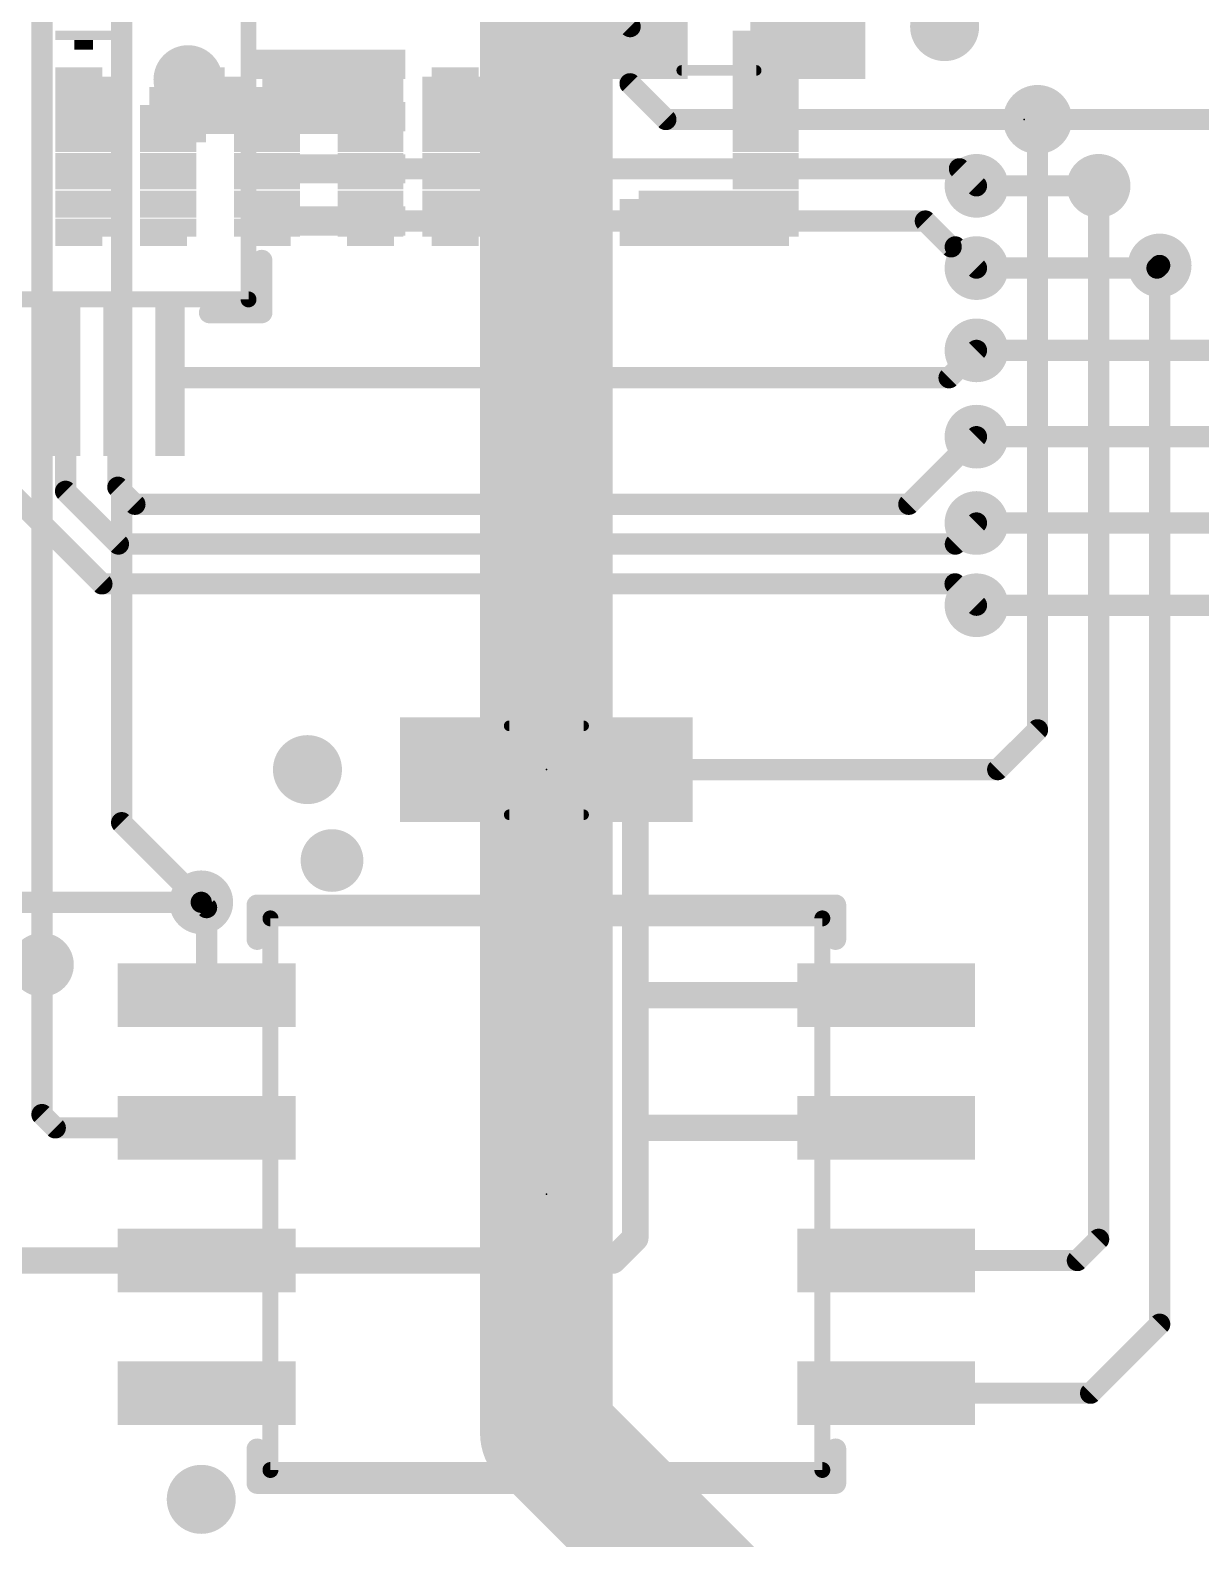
# Model space of a CAD drawing. Extents: x -24 to 83, y -22 to 58.
# Drawn here: x 15.38 to 26.58, y 19.31 to 33.75 of the extents above; entities that cross this region are included whole.
import ezdxf

# ---------------------------------------------------------------- set-up
doc = ezdxf.new("R2010")
doc.units = 0
for name, color, linetype in [('1', 12, 'CONTINUOUS'), ('16', 53, 'CONTINUOUS'), ('18', 110, 'CONTINUOUS'), ('21', 41, 'CONTINUOUS'), ('22', 40, 'CONTINUOUS'), ('23', 53, 'CONTINUOUS'), ('24', 53, 'CONTINUOUS'), ('51', 53, 'CONTINUOUS')]:
    doc.layers.add(name, color=color, linetype=linetype)

# ---------------------------------------------------------------- blocks, each defined once
blk = doc.blocks.new('RECT')
blk.add_solid([(-0.5, -0.5), (0.5, -0.5), (-0.5, 0.5), (0.5, 0.5)])
blk = doc.blocks.new('ROUNDV')
at = {"const_width": 0.5}
blk.add_lwpolyline([(0, -0.25, 1), (0, 0.25, 1), (0, -0.25)], format="xyb", dxfattribs=at)

msp = doc.modelspace()

# ---------------------------------------------------------------- linework, layer by layer
at = {"layer": '1'}
for points, const_width in [([(21.121, 33.782), (20.982, 33.921)], 0.2032), ([(21.121, 33.782), (21.121, 33.235)], 0.2032), ([(21.121, 33.235), (21.463, 32.893)], 0.2032), ([(21.463, 32.893), (25.019, 32.893)], 0.2032), ([(25.019, 27.051), (25.019, 32.893)], 0.2032), ([(18.22, 32.421), (24.2718, 32.421)], 0.2032), ([(24.2718, 32.421), (24.4348, 32.258)], 0.2032), ([(25.6032, 32.258), (25.6032, 22.1742)], 0.2032), ([(18.22, 31.921), (23.9456, 31.921)], 0.2032), ([(23.9456, 31.921), (24.1928, 31.6738)], 0.2032), ([(24.1928, 31.6738), (24.2316, 31.6738)], 0.2032), ([(24.2316, 31.6738), (24.4348, 31.4706)], 0.2032), ([(26.1874, 31.496), (26.1874, 21.3614)], 0.2032), ([(24.1726, 30.421), (24.4348, 30.6832)], 0.2032), ([(15.72, 30.421), (15.72, 29.3342)], 0.2032), ([(16.22, 30.421), (16.22, 29.373)], 0.2032), ([(16.72, 30.421), (24.1726, 30.421)], 0.2032), ([(23.7878, 29.21), (24.4348, 29.857)], 0.2032), ([(16.22, 29.373), (16.383, 29.21)], 0.2032), ([(15.22, 29.2954), (16.0674, 28.448)], 0.2032), ([(15.72, 29.3342), (16.2252, 28.829)], 0.2032), ([(16.383, 29.21), (23.7878, 29.21)], 0.2032), ([(24.233, 28.829), (24.4348, 29.0308)], 0.2032), ([(16.2252, 28.829), (24.233, 28.829)], 0.2032), ([(24.2302, 28.448), (16.0674, 28.448)], 0.2032), ([(24.2302, 28.448), (24.4348, 28.2434)], 0.2032), ([(24.638, 26.67), (25.019, 27.051)], 0.2032), ([(21.17, 26.67), (21.17, 24.511)], 0.254), ([(21.17, 26.67), (24.638, 26.67)], 0.2032), ([(15.24, 25.4), (17.018, 25.4)], 0.2032), ([(17.018, 25.4), (17.0688, 25.3492)], 0.2032), ([(17.0688, 25.3492), (17.0688, 24.511)], 0.2032), ([(15.494, 23.368), (15.494, 24.8024)], 0.2032), ([(21.17, 24.511), (21.17, 23.241)], 0.254), ([(23.5712, 24.511), (21.17, 24.511)], 0.254), ([(15.621, 23.241), (15.494, 23.368)], 0.2032), ([(17.0688, 23.241), (15.621, 23.241)], 0.2032), ([(21.17, 23.241), (21.17, 22.186)], 0.254), ([(23.5712, 23.241), (21.17, 23.241)], 0.254), ([(21.17, 22.186), (20.955, 21.971)], 0.254), ([(25.6032, 22.1742), (25.4, 21.971)], 0.2032), ([(17.0688, 21.971), (14.312, 21.971)], 0.254), ([(20.955, 21.971), (17.0688, 21.971)], 0.254), ([(25.4, 21.971), (23.5712, 21.971)], 0.2032), ([(26.1874, 21.3614), (25.527, 20.701)], 0.2032), ([(22.955, 17.685), (20.32, 20.32)], 1.27), ([(25.527, 20.701), (23.5712, 20.701)], 0.2032)]:
    msp.add_lwpolyline(points, dxfattribs=dict(at, const_width=const_width))
for points, const_width in [([(21.1718, 33.782, 1), (21.0702, 33.782)], 0.1016), ([(21.0851, 33.7461, 1), (21.1569, 33.8179)], 0.1016), ([(21.1569, 33.2709, 1), (21.0851, 33.1991)], 0.1016), ([(21.0702, 33.235, 1), (21.1718, 33.235)], 0.1016), ([(21.463, 32.9438, 1), (21.463, 32.8422)], 0.1016), ([(21.4271, 32.8571, 1), (21.4989, 32.9289)], 0.1016), ([(25.0698, 32.893, 1), (24.9682, 32.893)], 0.1016), ([(25.019, 32.8422, 1), (25.019, 32.9438)], 0.1016), ([(18.22, 32.4718, 1), (18.22, 32.3702)], 0.1016), ([(24.3077, 32.4569, 1), (24.2359, 32.3851)], 0.1016), ([(24.2718, 32.3702, 1), (24.2718, 32.4718)], 0.1016), ([(25.654, 32.258, 1), (25.5524, 32.258)], 0.1016), ([(24.3989, 32.2221, 1), (24.4707, 32.2939)], 0.1016), ([(18.22, 31.9718, 1), (18.22, 31.8702)], 0.1016), ([(23.9815, 31.9569, 1), (23.9097, 31.8851)], 0.1016), ([(23.9456, 31.8702, 1), (23.9456, 31.9718)], 0.1016), ([(24.1928, 31.7246, 1), (24.1928, 31.623)], 0.1016), ([(24.2675, 31.7097, 1), (24.1957, 31.6379)], 0.1016), ([(24.2316, 31.623, 1), (24.2316, 31.7246)], 0.1016), ([(24.1569, 31.6379, 1), (24.2287, 31.7097)], 0.1016), ([(24.3989, 31.4347, 1), (24.4707, 31.5065)], 0.1016), ([(26.2382, 31.496, 1), (26.1366, 31.496)], 0.1016), ([(24.4707, 30.6473, 1), (24.3989, 30.7191)], 0.1016), ([(15.7708, 30.421, 1), (15.6692, 30.421)], 0.1016), ([(16.2708, 30.421, 1), (16.1692, 30.421)], 0.1016), ([(16.72, 30.4718, 1), (16.72, 30.3702)], 0.1016), ([(24.1367, 30.4569, 1), (24.2085, 30.3851)], 0.1016), ([(24.1726, 30.3702, 1), (24.1726, 30.4718)], 0.1016), ([(24.4707, 29.8211, 1), (24.3989, 29.8929)], 0.1016), ([(16.2559, 29.4089, 1), (16.1841, 29.3371)], 0.1016), ([(15.7559, 29.3701, 1), (15.6841, 29.2983)], 0.1016), ([(15.6692, 29.3342, 1), (15.7708, 29.3342)], 0.1016), ([(16.1692, 29.373, 1), (16.2708, 29.373)], 0.1016), ([(16.383, 29.2608, 1), (16.383, 29.1592)], 0.1016), ([(16.3471, 29.1741, 1), (16.4189, 29.2459)], 0.1016), ([(23.7519, 29.2459, 1), (23.8237, 29.1741)], 0.1016), ([(23.7878, 29.1592, 1), (23.7878, 29.2608)], 0.1016), ([(24.4707, 28.9949, 1), (24.3989, 29.0667)], 0.1016), ([(16.2252, 28.8798, 1), (16.2252, 28.7782)], 0.1016), ([(16.1893, 28.7931, 1), (16.2611, 28.8649)], 0.1016), ([(24.1971, 28.8649, 1), (24.2689, 28.7931)], 0.1016), ([(24.233, 28.7782, 1), (24.233, 28.8798)], 0.1016), ([(16.0674, 28.4988, 1), (16.0674, 28.3972)], 0.1016), ([(16.0314, 28.4121, 1), (16.1033, 28.4839)], 0.1016), ([(24.2661, 28.4839, 1), (24.1943, 28.4121)], 0.1016), ([(24.2302, 28.3972, 1), (24.2302, 28.4988)], 0.1016), ([(24.3989, 28.2075, 1), (24.4707, 28.2793)], 0.1016), ([(25.0549, 27.0151, 1), (24.9831, 27.0869)], 0.1016), ([(24.9682, 27.051, 1), (25.0698, 27.051)], 0.1016), ([(21.2335, 26.67, 1), (21.1065, 26.67)], 0.127), ([(21.17, 26.7208, 1), (21.17, 26.6192)], 0.1016), ([(24.6021, 26.7059, 1), (24.6739, 26.6341)], 0.1016), ([(24.638, 26.6192, 1), (24.638, 26.7208)], 0.1016), ([(17.0539, 25.4359, 1), (16.9821, 25.3641)], 0.1016), ([(17.018, 25.3492, 1), (17.018, 25.4508)], 0.1016), ([(17.1196, 25.3492, 1), (17.018, 25.3492)], 0.1016), ([(17.0329, 25.3133, 1), (17.1047, 25.3851)], 0.1016), ([(15.5448, 24.8024, 1), (15.4432, 24.8024)], 0.1016), ([(17.018, 24.511, 1), (17.1196, 24.511)], 0.1016), ([(21.2335, 24.511, 1), (21.1065, 24.511)], 0.127), ([(21.17, 24.5745, 1), (21.17, 24.4475)], 0.127), ([(21.1065, 24.511, 1), (21.2335, 24.511)], 0.127), ([(23.5712, 24.4475, 1), (23.5712, 24.5745)], 0.127), ([(15.5299, 23.4039, 1), (15.4581, 23.3321)], 0.1016), ([(15.4432, 23.368, 1), (15.5448, 23.368)], 0.1016), ([(15.621, 23.2918, 1), (15.621, 23.1902)], 0.1016), ([(15.5851, 23.2051, 1), (15.6569, 23.2769)], 0.1016), ([(17.0688, 23.1902, 1), (17.0688, 23.2918)], 0.1016), ([(21.2335, 23.241, 1), (21.1065, 23.241)], 0.127), ([(21.17, 23.3045, 1), (21.17, 23.1775)], 0.127), ([(21.1065, 23.241, 1), (21.2335, 23.241)], 0.127), ([(23.5712, 23.1775, 1), (23.5712, 23.3045)], 0.127), ([(21.1065, 22.186, 1), (21.2335, 22.186)], 0.127), ([(21.2149, 22.1411, 1), (21.1251, 22.2309)], 0.127), ([(25.6391, 22.1383, 1), (25.5673, 22.2101)], 0.1016), ([(17.0688, 22.0345, 1), (17.0688, 21.9075)], 0.127), ([(17.0688, 21.9075, 1), (17.0688, 22.0345)], 0.127), ([(20.955, 21.9075, 1), (20.955, 22.0345)], 0.127), ([(25.5524, 22.1742, 1), (25.654, 22.1742)], 0.1016), ([(20.9101, 22.0159, 1), (20.9999, 21.9261)], 0.127), ([(23.5712, 22.0218, 1), (23.5712, 21.9202)], 0.1016), ([(25.3641, 22.0069, 1), (25.4359, 21.9351)], 0.1016), ([(25.4, 21.9202, 1), (25.4, 22.0218)], 0.1016), ([(26.1366, 21.3614, 1), (26.2382, 21.3614)], 0.1016), ([(26.2233, 21.3255, 1), (26.1515, 21.3973)], 0.1016), ([(20.5445, 20.5445, 1), (20.0955, 20.0955)], 0.635), ([(23.5712, 20.7518, 1), (23.5712, 20.6502)], 0.1016), ([(25.527, 20.6502, 1), (25.527, 20.7518)], 0.1016), ([(25.4911, 20.7369, 1), (25.5629, 20.6651)], 0.1016)]:
    msp.add_lwpolyline(points, format="xyb", dxfattribs=dict(at, const_width=const_width))
at = {"layer": '16'}
for points, const_width in [([(20.32, 20.32), (20.32, 38.1)], 1.27), ([(16.256, 35.433), (16.256, 26.162)], 0.2032), ([(15.494, 24.8024), (15.494, 34.5306)], 0.2032), ([(29.972, 32.893), (25.019, 32.893)], 0.2032), ([(24.4348, 32.258), (25.6032, 32.258)], 0.2032), ([(24.4348, 31.4706), (26.162, 31.4706)], 0.2032), ([(26.162, 31.4706), (26.1874, 31.496)], 0.2032), ([(24.4348, 30.6832), (31.4198, 30.6832)], 0.2032), ([(24.4348, 29.857), (30.341, 29.857)], 0.2032), ([(24.4348, 29.0308), (28.6272, 29.0308)], 0.2032), ([(24.4348, 28.2434), (28.6526, 28.2434)], 0.2032), ([(16.256, 26.162), (17.018, 25.4)], 0.2032)]:
    msp.add_lwpolyline(points, dxfattribs=dict(at, const_width=const_width))
for points, const_width in [([(25.019, 32.9438, 1), (25.019, 32.8422)], 0.1016), ([(24.4348, 32.3088, 1), (24.4348, 32.2072)], 0.1016), ([(25.6032, 32.2072, 1), (25.6032, 32.3088)], 0.1016), ([(24.4348, 31.5214, 1), (24.4348, 31.4198)], 0.1016), ([(26.1261, 31.5065, 1), (26.1979, 31.4347)], 0.1016), ([(26.2233, 31.4601, 1), (26.1515, 31.5319)], 0.1016), ([(26.162, 31.4198, 1), (26.162, 31.5214)], 0.1016), ([(24.4348, 30.734, 1), (24.4348, 30.6324)], 0.1016), ([(24.4348, 29.9078, 1), (24.4348, 29.8062)], 0.1016), ([(24.4348, 29.0816, 1), (24.4348, 28.98)], 0.1016), ([(24.4348, 28.2942, 1), (24.4348, 28.1926)], 0.1016), ([(16.2919, 26.1979, 1), (16.2201, 26.1261)], 0.1016), ([(16.2052, 26.162, 1), (16.3068, 26.162)], 0.1016), ([(16.9821, 25.3641, 1), (17.0539, 25.4359)], 0.1016), ([(15.4432, 24.8024, 1), (15.5448, 24.8024)], 0.1016), ([(20.0025, 20.32, 1), (20.6375, 20.32)], 0.635)]:
    msp.add_lwpolyline(points, format="xyb", dxfattribs=dict(at, const_width=const_width))
at = {"layer": '21', "const_width": 0.2032}
for points in [[(17.597, 31.544), (17.597, 31.044)], [(17.597, 31.044), (17.097, 31.044)], [(23.087, 25.373), (17.553, 25.373)], [(17.553, 25.373), (17.553, 25.046)], [(23.087, 25.046), (23.087, 25.373)], [(17.553, 20.166), (17.553, 19.839)], [(23.087, 19.839), (23.087, 20.166)], [(17.553, 19.839), (23.087, 19.839)]]:
    msp.add_lwpolyline(points, dxfattribs=at)
at = {"layer": '21'}
for points, const_width in [([(17.6478, 31.544, 1), (17.5462, 31.544)], 0.1016), ([(17.097, 31.0948, 1), (17.097, 30.9932)], 0.1016), ([(17.5462, 31.044, 1), (17.6478, 31.044)], 0.1016), ([(17.597, 30.9932, 1), (17.597, 31.0948)], 0.1016), ([(18.269, 25.65, 1), (18.269, 25.95, 1), (18.269, 25.65)], 0.3), ([(17.553, 25.4238, 1), (17.553, 25.3222)], 0.1016), ([(17.6038, 25.373, 1), (17.5022, 25.373)], 0.1016), ([(23.1378, 25.373, 1), (23.0362, 25.373)], 0.1016), ([(23.087, 25.3222, 1), (23.087, 25.4238)], 0.1016), ([(17.5022, 25.046, 1), (17.6038, 25.046)], 0.1016), ([(23.0362, 25.046, 1), (23.1378, 25.046)], 0.1016), ([(17.6038, 20.166, 1), (17.5022, 20.166)], 0.1016), ([(23.1378, 20.166, 1), (23.0362, 20.166)], 0.1016), ([(17.553, 19.8898, 1), (17.553, 19.7882)], 0.1016), ([(23.087, 19.7882, 1), (23.087, 19.8898)], 0.1016), ([(17.5022, 19.839, 1), (17.6038, 19.839)], 0.1016), ([(23.0362, 19.839, 1), (23.1378, 19.839)], 0.1016)]:
    msp.add_lwpolyline(points, format="xyb", dxfattribs=dict(at, const_width=const_width))
at = {"layer": '23'}
for p in [(20.32, 26.67), (20.32, 22.606)]:
    msp.add_point(p, dxfattribs=at)
at = {"layer": '24'}
msp.add_point((24.892, 32.893), dxfattribs=at)
at = {"layer": '51'}
for points, const_width in [([(17.47, 38.171), (17.47, 31.171)], 0.1524), ([(21.615, 33.363), (22.327, 33.363)], 0.1016), ([(17.47, 31.171), (10.47, 31.171)], 0.1524), ([(20.676, 27.089), (19.964, 27.089)], 0.1016), ([(20.676, 26.238), (19.964, 26.238)], 0.1016), ([(17.68, 25.246), (17.68, 19.966)], 0.1524), ([(22.96, 25.246), (17.68, 25.246)], 0.1524), ([(22.96, 19.966), (22.96, 25.246)], 0.1524), ([(17.68, 19.966), (22.96, 19.966)], 0.1524)]:
    msp.add_lwpolyline(points, dxfattribs=dict(at, const_width=const_width))
for points, const_width in [([(21.615, 33.3884, 1), (21.615, 33.3376)], 0.0508), ([(22.327, 33.3376, 1), (22.327, 33.3884)], 0.0508), ([(17.4319, 31.171, 1), (17.5081, 31.171)], 0.0762), ([(17.47, 31.1329, 1), (17.47, 31.2091)], 0.0762), ([(19.964, 27.1144, 1), (19.964, 27.0636)], 0.0508), ([(20.676, 27.0636, 1), (20.676, 27.1144)], 0.0508), ([(19.964, 26.2634, 1), (19.964, 26.2126)], 0.0508), ([(20.676, 26.2126, 1), (20.676, 26.2634)], 0.0508), ([(17.7181, 25.246, 1), (17.6419, 25.246)], 0.0762), ([(17.68, 25.2841, 1), (17.68, 25.2079)], 0.0762), ([(22.9981, 25.246, 1), (22.9219, 25.246)], 0.0762), ([(22.96, 25.2079, 1), (22.96, 25.2841)], 0.0762), ([(17.68, 20.0041, 1), (17.68, 19.9279)], 0.0762), ([(17.6419, 19.966, 1), (17.7181, 19.966)], 0.0762), ([(22.9219, 19.966, 1), (22.9981, 19.966)], 0.0762), ([(22.96, 19.9279, 1), (22.96, 20.0041)], 0.0762)]:
    msp.add_lwpolyline(points, format="xyb", dxfattribs=dict(at, const_width=const_width))

# ---------------------------------------------------------------- block references
at = {"layer": '1', "xscale": 1.1}
for p in [(21.121, 33.782), (22.821, 33.782)]:
    msp.add_blockref('RECT', p, dxfattribs=at)
at = {"layer": '1', "xscale": 1.5, "yscale": 0.28}
for p in [(18.22, 33.421), (18.22, 32.921), (18.22, 32.421), (18.22, 31.921)]:
    msp.add_blockref('RECT', p, dxfattribs=at)
at = {"layer": '1', "rotation": 270}
for p, xscale, yscale in [((15.72, 30.421), 1.5, 0.28), ((16.22, 30.421), 1.5, 0.28), ((16.72, 30.421), 1.5, 0.28), ((17.0688, 24.511), 0.6096, 1.7018), ((23.5712, 24.511), 0.6096, 1.7018), ((17.0688, 23.241), 0.6096, 1.7018), ((23.5712, 23.241), 0.6096, 1.7018), ((17.0688, 21.971), 0.6096, 1.7018), ((23.5712, 21.971), 0.6096, 1.7018), ((17.0688, 20.701), 0.6096, 1.7018), ((23.5712, 20.701), 0.6096, 1.7018)]:
    msp.add_blockref('RECT', p, dxfattribs=dict(at, xscale=xscale, yscale=yscale))
at = {"layer": '1', "xscale": 1.1, "rotation": 180}
for p in [(19.47, 26.67), (21.17, 26.67)]:
    msp.add_blockref('RECT', p, dxfattribs=at)
at = {"layer": '18'}
for p, xscale, yscale in [((24.13, 33.782), 0.6604, 0.6604), ((24.13, 33.782), 0.6604, 0.6604), ((16.891, 33.274), 0.6604, 0.6604), ((16.891, 33.274), 0.6604, 0.6604), ((25.019, 32.893), 0.6604, 0.6604), ((25.019, 32.893), 0.6604, 0.6604), ((24.4348, 32.258), 0.6096, 0.6096), ((24.4348, 32.258), 0.6096, 0.6096), ((25.6032, 32.258), 0.6096, 0.6096), ((25.6032, 32.258), 0.6096, 0.6096), ((24.4348, 31.4706), 0.6096, 0.6096), ((24.4348, 31.4706), 0.6096, 0.6096), ((26.1874, 31.496), 0.6096, 0.6096), ((26.1874, 31.496), 0.6096, 0.6096), ((24.4348, 30.6832), 0.6096, 0.6096), ((24.4348, 30.6832), 0.6096, 0.6096), ((24.4348, 29.857), 0.6096, 0.6096), ((24.4348, 29.857), 0.6096, 0.6096), ((24.4348, 29.0308), 0.6096, 0.6096), ((24.4348, 29.0308), 0.6096, 0.6096), ((24.4348, 28.2434), 0.6096, 0.6096), ((24.4348, 28.2434), 0.6096, 0.6096), ((18.034, 26.67), 0.6604, 0.6604), ((18.034, 26.67), 0.6604, 0.6604), ((17.018, 25.4), 0.6096, 0.6096), ((17.018, 25.4), 0.6096, 0.6096), ((15.494, 24.8024), 0.6096, 0.6096), ((15.494, 24.8024), 0.6096, 0.6096), ((20.32, 20.32), 0.8636, 0.8636), ((20.32, 20.32), 0.8636, 0.8636), ((17.018, 19.685), 0.6604, 0.6604), ((17.018, 19.685), 0.6604, 0.6604)]:
    msp.add_blockref('ROUNDV', p, dxfattribs=dict(at, xscale=xscale, yscale=yscale))
at = {"layer": '22', "rotation": 180}
for p, xscale, yscale in [((15.892, 33.698), 0.54, 0.09), ((15.892, 33.608), 0.18, 0.09), ((22.417, 33.698), 0.63, 0.09), ((22.417, 33.608), 0.63, 0.09), ((22.417, 33.523), 0.63, 0.1), ((15.847, 33.348), 0.45, 0.09), ((17.017, 33.348), 0.45, 0.09), ((17.962, 33.348), 0.54, 0.09), ((18.637, 33.348), 0.45, 0.09), ((19.447, 33.348), 0.45, 0.09), ((20.617, 33.348), 0.45, 0.09), ((22.417, 33.428), 0.63, 0.09), ((22.417, 33.348), 0.63, 0.09), ((15.892, 33.253), 0.54, 0.1), ((17.017, 33.253), 0.81, 0.1), ((18.277, 33.253), 1.35, 0.1), ((19.447, 33.253), 0.63, 0.1), ((20.572, 33.253), 0.54, 0.1), ((22.417, 33.253), 0.63, 0.1), ((15.892, 33.158), 0.54, 0.09), ((15.892, 33.078), 0.54, 0.09), ((17.737, 33.158), 2.43, 0.09), ((17.737, 33.078), 2.43, 0.09), ((19.447, 33.158), 0.63, 0.09), ((19.447, 33.078), 0.63, 0.09), ((20.572, 33.158), 0.54, 0.09), ((20.572, 33.078), 0.54, 0.09), ((22.417, 33.158), 0.63, 0.09), ((22.417, 33.078), 0.63, 0.09), ((15.892, 32.983), 0.54, 0.1), ((15.892, 32.898), 0.54, 0.09), ((17.692, 32.983), 2.52, 0.1), ((17.692, 32.898), 2.52, 0.09), ((19.447, 32.983), 0.63, 0.1), ((19.447, 32.898), 0.63, 0.09), ((20.572, 32.983), 0.54, 0.1), ((20.572, 32.898), 0.54, 0.09), ((22.417, 32.983), 0.63, 0.1), ((22.417, 32.898), 0.63, 0.09), ((15.892, 32.803), 0.54, 0.1), ((17.692, 32.803), 2.52, 0.1), ((19.447, 32.803), 0.63, 0.1), ((20.572, 32.803), 0.54, 0.1), ((22.417, 32.803), 0.63, 0.1), ((15.892, 32.713), 0.54, 0.08), ((15.892, 32.628), 0.54, 0.09), ((16.747, 32.713), 0.63, 0.08), ((16.702, 32.628), 0.54, 0.09), ((17.647, 32.713), 0.63, 0.08), ((17.647, 32.628), 0.63, 0.09), ((18.637, 32.713), 0.63, 0.08), ((18.637, 32.628), 0.63, 0.09), ((19.447, 32.713), 0.63, 0.08), ((19.447, 32.628), 0.63, 0.09), ((20.572, 32.713), 0.54, 0.08), ((20.572, 32.628), 0.54, 0.09), ((22.417, 32.713), 0.63, 0.08), ((22.417, 32.628), 0.63, 0.09), ((15.892, 32.528), 0.54, 0.09), ((16.702, 32.528), 0.54, 0.09), ((17.647, 32.528), 0.63, 0.09), ((18.637, 32.528), 0.63, 0.09), ((19.447, 32.528), 0.63, 0.09), ((20.572, 32.528), 0.54, 0.09), ((22.417, 32.528), 0.63, 0.09), ((15.892, 32.443), 0.54, 0.08), ((15.892, 32.358), 0.54, 0.09), ((16.702, 32.443), 0.54, 0.08), ((16.702, 32.358), 0.54, 0.09), ((17.647, 32.443), 0.63, 0.08), ((17.647, 32.358), 0.63, 0.09), ((18.637, 32.443), 0.63, 0.08), ((18.637, 32.358), 0.63, 0.09), ((19.447, 32.443), 0.63, 0.08), ((19.447, 32.358), 0.63, 0.09), ((20.527, 32.358), 0.63, 0.09), ((20.572, 32.443), 0.54, 0.08), ((22.417, 32.443), 0.63, 0.08), ((22.417, 32.358), 0.63, 0.09), ((15.892, 32.268), 0.54, 0.09), ((15.892, 32.173), 0.54, 0.08), ((16.702, 32.268), 0.54, 0.09), ((16.702, 32.173), 0.54, 0.08), ((17.647, 32.268), 0.63, 0.09), ((17.647, 32.173), 0.63, 0.08), ((18.637, 32.268), 0.63, 0.09), ((18.637, 32.173), 0.63, 0.08), ((19.987, 32.268), 1.71, 0.09), ((19.987, 32.173), 1.71, 0.08), ((21.967, 32.173), 1.53, 0.08), ((22.417, 32.268), 0.63, 0.09), ((15.892, 32.088), 0.54, 0.09), ((16.702, 32.088), 0.54, 0.09), ((17.647, 32.088), 0.63, 0.09), ((18.637, 32.088), 0.63, 0.09), ((19.942, 32.088), 1.62, 0.09), ((21.877, 32.088), 1.71, 0.09), ((15.892, 31.998), 0.54, 0.09), ((15.892, 31.903), 0.54, 0.08), ((16.702, 31.998), 0.54, 0.09), ((16.702, 31.903), 0.54, 0.08), ((17.647, 31.998), 0.63, 0.09), ((17.647, 31.903), 0.63, 0.08), ((18.637, 31.998), 0.63, 0.09), ((18.637, 31.903), 0.63, 0.08), ((19.942, 31.998), 1.62, 0.09), ((19.897, 31.903), 1.53, 0.08), ((21.877, 31.998), 1.71, 0.09), ((21.877, 31.903), 1.71, 0.08), ((15.892, 31.818), 0.54, 0.09), ((15.847, 31.728), 0.45, 0.09), ((16.702, 31.818), 0.54, 0.09), ((16.657, 31.728), 0.45, 0.09), ((17.647, 31.818), 0.63, 0.09), ((17.647, 31.728), 0.45, 0.09), ((18.637, 31.818), 0.63, 0.09), ((18.637, 31.728), 0.45, 0.09), ((19.852, 31.818), 1.44, 0.09), ((19.447, 31.728), 0.45, 0.09), ((20.167, 31.728), 0.45, 0.09), ((21.877, 31.818), 1.71, 0.09), ((21.832, 31.728), 1.62, 0.09)]:
    msp.add_blockref('RECT', p, dxfattribs=dict(at, xscale=xscale, yscale=yscale))
at = {"layer": '51', "xscale": 0.5001, "yscale": 0.95}
for p in [(21.3829, 33.7871), (22.5512, 33.7871)]:
    msp.add_blockref('RECT', p, dxfattribs=at)
at = {"layer": '51', "yscale": 0.25}
for p, rotation in [((17.97, 33.421), 180), ((17.97, 32.921), 180), ((17.97, 32.421), 180), ((17.97, 31.921), 180), ((15.72, 30.671), 90), ((16.22, 30.671), 90), ((16.72, 30.671), 90)]:
    msp.add_blockref('RECT', p, dxfattribs=dict(at, rotation=rotation))
at = {"layer": '51'}
for p, xscale, yscale, rotation in [((19.7398, 26.6649), 0.5001, 0.95, 180), ((20.9082, 26.6649), 0.5001, 0.95, 180), ((17.025, 24.511), 0.3556, 1.31, 270), ((23.615, 24.511), 0.3556, 1.31, 90), ((17.025, 23.241), 0.3556, 1.31, 270), ((23.615, 23.241), 0.3556, 1.31, 90), ((17.025, 21.971), 0.3556, 1.31, 270), ((23.615, 21.971), 0.3556, 1.31, 90), ((17.025, 20.701), 0.3556, 1.31, 270), ((23.615, 20.701), 0.3556, 1.31, 90)]:
    msp.add_blockref('RECT', p, dxfattribs=dict(at, xscale=xscale, yscale=yscale, rotation=rotation))

doc.saveas('drawing.dxf')
